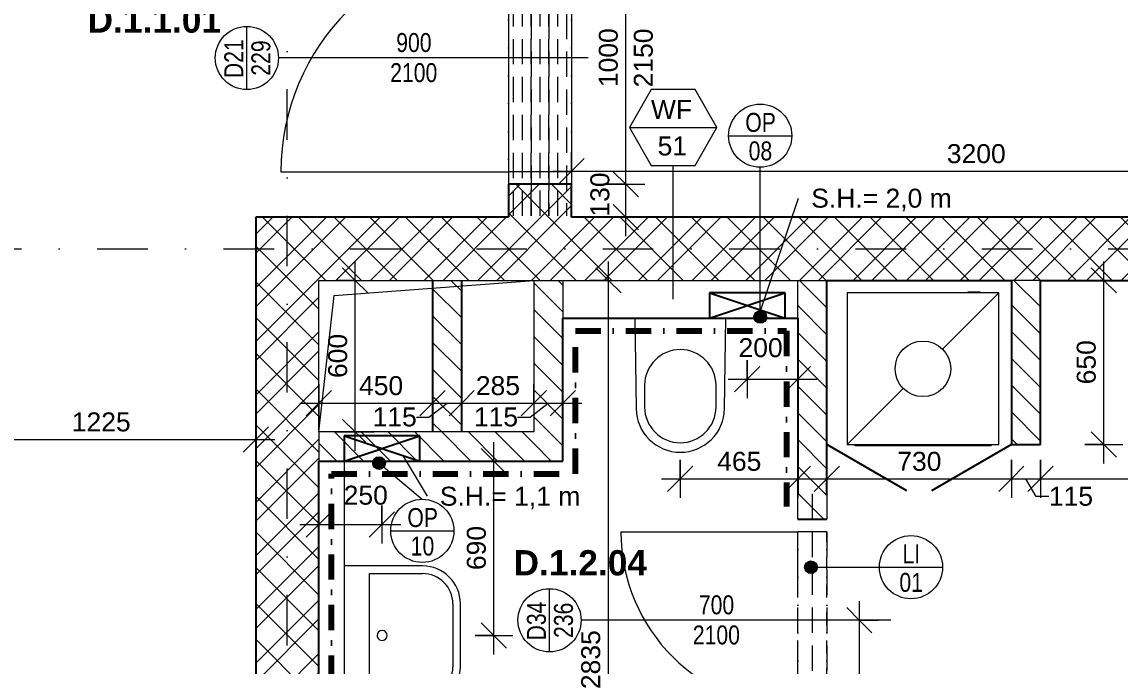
# Model space of a CAD drawing. Header units: millimetres. Extents: x -7705 to 38927, y -2985 to 72287.
# Drawn here: x -902 to 3443, y 62379 to 64927 of the extents above; entities that cross this region are included whole.
import ezdxf

# ---------------------------------------------------------------- set-up
doc = ezdxf.new("R2010")
doc.units = ezdxf.units.MM
for name, pattern in [('HA_Dash_3mm-S1mm', [150, 100, -50]), ('HA_DashDot_10mm-S3mm', [500, 200, -150, 0, -150]), ('HA_DashDot_2_2mm-S0_6mm', [110, 50, -30, 0, -30]), ('HA_DashDot_4mm-S1mm', [200, 100, -50, 0, -50])]:
    doc.linetypes.add(name, pattern=pattern)
for name, color, linetype, lineweight in [('A-____-____-DIMS', 9, 'Continuous', 5), ('A-____-____-DIMS-50', 9, 'Continuous', 5), ('A-AREA-____-IDEN', 9, 'Continuous', 9), ('A-DETL-____-OTLN', 9, 'Continuous', 25), ('A-DETL-GENF-OTLN', 9, 'Continuous', 9), ('A-DOOR-____-IDEN', 9, 'Continuous', 9), ('A-DOOR-____-MCUT', 9, 'HA_DashDot_2_2mm-S0_6mm', 9), ('A-DOOR-____-OTLN', 9, 'Continuous', 9), ('A-DOOR-FRAM-MCUT', 9, 'Continuous', 9), ('A-GENM-____-HDLN', 9, 'HA_Dash_3mm-S1mm', 9), ('A-GENM-____-IDEN', 9, 'Continuous', 9), ('A-GENM-____-OTLN', 9, 'Continuous', 9), ('A-WALL-____-IDEN', 9, 'Continuous', 9), ('A-WALL-____-MCUT', 9, 'Continuous', 25), ('A-WALL-____-PATT', 9, 'Continuous', 25), ('E-ELEC-FIXT-OTLN', 9, 'Continuous', 9), ('G-____-____-TEXT', 9, 'Continuous', 5), ('I-WALL-____-MCUT', 9, 'Continuous', 25), ('I-WALL-____-OTLN', 9, 'Continuous', 9), ('P-SANR-FIXT-OTLN', 9, 'Continuous', 9), ('S-GRID-____-OTLN', 9, 'Continuous', 5)]:
    doc.layers.add(name, color=color, linetype=linetype, lineweight=lineweight)
doc.styles.add('Arial_1', font='arial.ttf', dxfattribs={"height": 75})
doc.styles.add('Arial_2', font='arial.ttf', dxfattribs={"width": 0.8, "height": 75})
doc.styles.add('Arial_B', font='arialbd.ttf', dxfattribs={"height": 100})
doc.dimstyles.new('Inner_Dimensions', dxfattribs={"dimscale": 304.8, "dimtxt": 76.519455, "dimasz": 0.328084, "dimexe": 0.246063, "dimexo": 0.0625, "dimgap": 0.032808, "dimtad": 1, "dimdec": 0, "dimzin": 0, "dimdsep": 46, "dimtxsty": 'Arial_1', "dimblk1": 'OBLIQUE', "dimblk2": 'OBLIQUE', "dimsah": 1, "dimcen": 0.09, "dimdle": 0.246063, "dimazin": 0, "dimtfac": 1, "dimtdec": 4, "dimtix": 1, "dimtmove": 0, "dimatfit": 3, "dimfxl": 0.246063, "dimfxlon": 1, "dimtvp": 1, "dimtolj": 1, "dimtzin": 0, "dimlwd": 9, "dimlwe": 9, "dimarcsym": 2})
doc.dimstyles.new('Inner_Dimensions_1', dxfattribs={"dimscale": 304.8, "dimtxt": 76.519455, "dimasz": 0.328084, "dimexe": 0.246063, "dimexo": 0.0625, "dimgap": 0.032808, "dimtad": 1, "dimdec": 0, "dimzin": 0, "dimdsep": 46, "dimtxsty": 'Arial_1', "dimblk1": 'OBLIQUE', "dimblk2": 'OBLIQUE', "dimsah": 1, "dimcen": 0.09, "dimdle": 0.246063, "dimazin": 0, "dimtfac": 1, "dimtdec": 4, "dimtix": 1, "dimtmove": 2, "dimatfit": 3, "dimfxl": 0.246063, "dimfxlon": 1, "dimtvp": 1, "dimtolj": 1, "dimtzin": 0, "dimlwd": 9, "dimlwe": 9, "dimarcsym": 2})
doc.dimstyles.new('Inner_Dimensions_2', dxfattribs={"dimscale": 304.8, "dimtxt": 76.519455, "dimasz": 0.328084, "dimexe": 0.246063, "dimexo": 0.0625, "dimgap": 0.032808, "dimtad": 1, "dimdec": 0, "dimzin": 0, "dimdsep": 46, "dimtxsty": 'Arial_1', "dimblk1": 'OBLIQUE', "dimblk2": 'OBLIQUE', "dimsah": 1, "dimcen": 0.09, "dimdle": 0.246063, "dimazin": 0, "dimtfac": 1, "dimtdec": 4, "dimtix": 1, "dimtmove": 1, "dimatfit": 3, "dimfxl": 0.246063, "dimfxlon": 1, "dimtvp": 1, "dimtolj": 1, "dimtzin": 0, "dimlwd": 9, "dimlwe": 9, "dimarcsym": 2})
pattern_1 = [(45, (0, 0), (-106.06602, 106.06602), []), (45, (75, 0), (-106.06602, 106.06602), []), (315, (0, 0), (70.71068, 70.71068), [])]
pattern_2 = [(135, (0, 0), (-53.03301, -53.03301), [])]

# ---------------------------------------------------------------- blocks, each defined once
blk = doc.blocks.new('HA_DR_Single_Swing_Solid - In_BJ_700x2100-2000418-DPS_1NP-D')
at = {"layer": 'A-DOOR-____-MCUT'}
for p, q in [((-350, 57.5), (350, 57.5)), ((-350, -57.5), (350, -57.5))]:
    blk.add_line(p, q, dxfattribs=at)
at = {"layer": 'A-DOOR-____-OTLN', "lineweight": 5}
blk.add_line((350, 757.5), (350, 57.5), dxfattribs=at)
blk.add_arc((350, 57.5), 700, 90, 180, dxfattribs=at)
at = {"layer": 'A-DOOR-FRAM-MCUT'}
for p, q in [((-350, 57.5), (-350, -57.5)), ((350, -57.5), (350, 57.5))]:
    blk.add_line(p, q, dxfattribs=at)
blk = doc.blocks.new('HA_DR_Single_Swing_Solid - In_BJ_900x2100_Vstup-2000314-DPS_1NP-D')
at = {"layer": 'A-DOOR-____-MCUT'}
for p, q in [((-450, 125), (450, 125)), ((-450, -125), (450, -125))]:
    blk.add_line(p, q, dxfattribs=at)
at = {"layer": 'A-DOOR-____-OTLN'}
for p, q in [((-500, 125), (500, 125)), ((-500, -125), (500, -125))]:
    blk.add_line(p, q, dxfattribs=at)
at = {"layer": 'A-DOOR-____-OTLN', "lineweight": 5}
blk.add_line((450, -1025), (450, -125), dxfattribs=at)
blk.add_arc((450, -125), 900, 180, 270, dxfattribs=at)
at = {"layer": 'A-DOOR-FRAM-MCUT'}
for p, q in [((-450, -125), (-450, 125)), ((450, 125), (450, -125))]:
    blk.add_line(p, q, dxfattribs=at)
blk = doc.blocks.new('ABMV_Toilet_WallHung - Default-1873337-DPS_1NP-D')
at = {"layer": 'A-GENM-____-OTLN'}
for p, q in [((-50, 432.3), (-54.6, 75)), ((-16.3, 426.2), (-16.3, 340.3)), ((266.3, 340.3), (266.3, 426.2)), ((304.6, 75), (300, 432.3))]:
    blk.add_line(p, q, dxfattribs=at)
for centre, radius, start, end in [((125, 430.1), 175, 0.7323, 179.2677), ((125, 426.2), 141.3, 0, 180), ((125, 340.3), 141.3, 180, 360)]:
    blk.add_arc(centre, radius, start, end, dxfattribs=at)
blk = doc.blocks.new('ABMV_WashBasin_Generic - 550x460-1459494-DPS_1NP-D')
at = {"layer": 'P-SANR-FIXT-OTLN'}
for p, q in [((250, 510), (0, 510)), ((0, 480), (250, 480)), ((-150, 360), (-150, 50)), ((-120, 150), (-120, 360)), ((370, 360), (370, 150)), ((400, 50), (400, 360)), ((370, 150), (-120, 150))]:
    blk.add_line(p, q, dxfattribs=at)
for centre, radius, start, end in [((0, 360), 150, 90, 180), ((0, 360), 120, 90, 180), ((250, 360), 150, 360, 90), ((250, 360), 120, 360, 90), ((125, 200), 20, 90, 270), ((125, 200), 20, 270, 90)]:
    blk.add_arc(centre, radius, start, end, dxfattribs=at)
blk = doc.blocks.new('R_bathroom_washing_machine - 600x600x900-V7-DPS_1NP-D')
at = {"layer": 'E-ELEC-FIXT-OTLN'}
for p, q in [((677.5, 596.6), (77.5, 596.6)), ((77.5, 596.6), (77.5, -3.4)), ((455.3, 374.4), (677.5, 596.6)), ((554.7, 601.6), (554.7, 596.6)), ((554.7, 601.6), (572.1, 601.6)), ((572.2, 601.6), (572.2, 596.6)), ((572.4, 601.6), (579.7, 601.6)), ((579.7, 601.6), (586.9, 601.6)), ((587.2, 601.6), (604.7, 601.6)), ((587.2, 596.6), (587.2, 601.6)), ((604.7, 596.6), (604.7, 601.6)), ((677.5, -3.4), (677.5, 596.6)), ((77.5, -3.4), (299.7, 218.9)), ((77.5, -3.4), (677.5, -3.4)), ((107.5, -3.4), (107.5, -8.4)), ((647.5, -8.4), (107.5, -8.4)), ((647.5, -8.4), (647.5, -3.4))]:
    blk.add_line(p, q, dxfattribs=at)
blk.add_circle((377.5, 296.6), 110, dxfattribs=at)
blk = doc.blocks.new('HA_GM_Tiling_LineBased - Generic Tiles-1951465-DPS_1NP-D')
at = {"layer": 'A-GENM-____-OTLN', "linetype": 'HA_DashDot_4mm-S1mm', "lineweight": 80}
blk.add_line((50, -50), (2070, -50), dxfattribs=at)
blk = doc.blocks.new('HA_GM_Tiling_LineBased - Generic Tiles-1951466-DPS_1NP-D')
at = {"layer": 'A-GENM-____-OTLN', "linetype": 'HA_DashDot_4mm-S1mm', "lineweight": 80}
blk.add_line((50, -50), (1015, -50), dxfattribs=at)
blk = doc.blocks.new('HA_GM_Tiling_LineBased - Generic Tiles-1951467-DPS_1NP-D')
at = {"layer": 'A-GENM-____-OTLN', "linetype": 'HA_DashDot_4mm-S1mm', "lineweight": 80}
blk.add_line((-50, -50), (515, -50), dxfattribs=at)
blk = doc.blocks.new('HA_GM_Tiling_LineBased - Generic Tiles-1951468-DPS_1NP-D')
at = {"layer": 'A-GENM-____-OTLN', "linetype": 'HA_DashDot_4mm-S1mm', "lineweight": 80}
blk.add_line((50, -50), (885, -50), dxfattribs=at)
blk = doc.blocks.new('HA_GM_Tiling_LineBased - Generic Tiles-1951469-DPS_1NP-D')
at = {"layer": 'A-GENM-____-OTLN', "linetype": 'HA_DashDot_4mm-S1mm', "lineweight": 80}
blk.add_line((50, -50), (745, -50), dxfattribs=at)
blk = doc.blocks.new('TB_Porotherm KP7_1250mm - TB_Porotherm KP7_1250mm-1834965-DPS_1NP-D')
at = {"layer": 'A-GENM-____-HDLN'}
for p, q in [((-625, 35), (625, 35)), ((-625, 0), (625, 0)), ((625, -35), (-625, -35))]:
    blk.add_line(p, q, dxfattribs=at)
blk = doc.blocks.new('TB_Porotherm KP11_5_1000mm - TB_Porotherm KP11_5_1000mm-1834151-DPS_1NP-D')
at = {"layer": 'A-GENM-____-HDLN'}
for p, q in [((-500, 57.5), (500, 57.5)), ((-500, 0), (500, 0)), ((500, -57.5), (-500, -57.5))]:
    blk.add_line(p, q, dxfattribs=at)
blk = doc.blocks.new('HA_GM_Shaft_Rectangle - Default-2017821-DPS_1NP-D')
at = {"layer": 'A-DETL-GENF-OTLN'}
for p, q in [((60, -60), (850, 0)), ((0, -600), (60, -60))]:
    blk.add_line(p, q, dxfattribs=at)
at = {"layer": 'A-GENM-____-OTLN'}
for p, q in [((0, -600), (0, 0)), ((0, 0), (850, 0)), ((850, 0), (850, -600)), ((850, -600), (0, -600))]:
    blk.add_line(p, q, dxfattribs=at)
blk = doc.blocks.new('DIMBLOCK47-DPS_1NP-D')
at = {"layer": 'A-____-____-DIMS-50', "lineweight": 9}
for p, q in [((1418.6, 61069.9), (1418.6, 63979.9)), ((1418.6, 63904.9), (1368.6, 63954.9)), ((1343.6, 63904.9), (1493.6, 63904.9)), ((1418.6, 63904.9), (1343.6, 63904.9)), ((1418.6, 63904.9), (1468.6, 63854.9)), ((1418.6, 61069.9), (1368.6, 61119.9)), ((1343.6, 61069.9), (1493.6, 61069.9)), ((1418.6, 61069.9), (1343.6, 61069.9)), ((1418.6, 61069.9), (1468.6, 61019.9))]:
    blk.add_line(p, q, dxfattribs=at)
at = {"layer": 'A-____-____-DIMS-50', "color": 0, "lineweight": 9, "insert": (1311.2, 62287.4), "char_height": 75, "width": 276.883, "attachment_point": 1, "rotation": 90, "line_spacing_factor": 0.941778, "style": 'Arial_1'}
blk.add_mtext('2835', dxfattribs=at)
blk = doc.blocks.new('_Oblique')
at = {"color": 0, "linetype": 'ByBlock', "lineweight": -2}
blk.add_line((-0.5, -0.5), (0.5, 0.5), dxfattribs=at)
blk = doc.blocks.new('DIMBLOCK126-DPS_1NP-D')
at = {"layer": 'A-____-____-DIMS-50', "lineweight": 9}
for p, q in [((-1201.8, 63350), (-1201.8, 63200)), ((-1201.8, 63275), (-1201.8, 63350)), ((-1201.8, 63275), (-1151.8, 63325)), ((23.2, 63350), (23.2, 63200)), ((23.2, 63275), (23.2, 63350)), ((23.2, 63275), (73.2, 63325)), ((-1201.8, 63275), (-1251.8, 63225)), ((-1201.8, 63275), (98.2, 63275)), ((23.2, 63275), (-26.8, 63225))]:
    blk.add_line(p, q, dxfattribs=at)
at = {"layer": 'A-____-____-DIMS-50', "color": 0, "lineweight": 9, "insert": (-704.7, 63382.4), "char_height": 75, "width": 276.883, "attachment_point": 1, "line_spacing_factor": 0.941778, "style": 'Arial_1'}
blk.add_mtext('1225', dxfattribs=at)
blk = doc.blocks.new('HA_TAG_Door_TypeMark_wDimensions - Scale50_Left with Bouble-921048-DPS_1NP-D')
at = {"layer": 'A-DOOR-____-IDEN'}
for p, q in [((-2.5, 22), (2.5, 22)), ((0, -5), (0, 19.5))]:
    blk.add_line(p, q, dxfattribs=at)
blk.add_circle((0, 22), 2.5, dxfattribs=at)
blk = doc.blocks.new('DIMBLOCK138-DPS_1NP-D')
at = {"layer": 'A-____-____-DIMS-50', "lineweight": 9}
for p, q in [((1488.1, 64284.9), (1438.1, 64334.9)), ((1413.1, 64284.9), (1563.1, 64284.9)), ((1488.1, 64284.9), (1413.1, 64284.9)), ((1488.1, 64079.9), (1488.1, 64284.9)), ((1488.1, 64284.9), (1538.1, 64234.9)), ((1488.1, 64154.9), (1438.1, 64204.9)), ((1413.1, 64154.9), (1563.1, 64154.9)), ((1488.1, 64154.9), (1413.1, 64154.9)), ((1488.1, 64154.9), (1538.1, 64104.9))]:
    blk.add_line(p, q, dxfattribs=at)
at = {"layer": 'A-____-____-DIMS-50', "color": 0, "lineweight": 9, "insert": (1347.3, 64157.2), "char_height": 75, "width": 207.662, "attachment_point": 1, "rotation": 90, "line_spacing_factor": 0.941778, "style": 'Arial_1'}
blk.add_mtext('130', dxfattribs=at)
blk = doc.blocks.new('DIMBLOCK139-DPS_1NP-D')
at = {"layer": 'A-____-____-DIMS-50', "lineweight": 9}
for p, q in [((1488.1, 65284.9), (1438.1, 65334.9)), ((1413.1, 65284.9), (1563.1, 65284.9)), ((1488.1, 65284.9), (1413.1, 65284.9)), ((1488.1, 64284.9), (1488.1, 65284.9)), ((1488.1, 65284.9), (1538.1, 65234.9)), ((1488.1, 64284.9), (1438.1, 64334.9)), ((1413.1, 64284.9), (1563.1, 64284.9)), ((1488.1, 64284.9), (1413.1, 64284.9)), ((1488.1, 64284.9), (1538.1, 64234.9))]:
    blk.add_line(p, q, dxfattribs=at)
at = {"layer": 'A-____-____-DIMS-50', "color": 0, "lineweight": 9, "insert": (1380.7, 64669.5), "char_height": 75, "width": 276.883, "attachment_point": 1, "rotation": 90, "line_spacing_factor": 0.941778, "style": 'Arial_1'}
blk.add_mtext('1000', dxfattribs=at)
blk = doc.blocks.new('DIMBLOCK167-DPS_1NP-D')
at = {"layer": 'A-____-____-DIMS-50', "lineweight": 9}
for p, q in [((2411.6, 62634.9), (2411.6, 61854.9)), ((2411.6, 62559.9), (2361.6, 62609.9)), ((2486.6, 62559.9), (2336.6, 62559.9)), ((2411.6, 62559.9), (2461.6, 62509.9)), ((2411.6, 62559.9), (2486.6, 62559.9)), ((2411.6, 61929.9), (2361.6, 61979.9)), ((2486.6, 61929.9), (2336.6, 61929.9)), ((2411.6, 61929.9), (2461.6, 61879.9)), ((2411.6, 61929.9), (2486.6, 61929.9))]:
    blk.add_line(p, q, dxfattribs=at)
at = {"layer": 'A-____-____-DIMS-50', "color": 0, "lineweight": 9, "insert": (2304.2, 62158.4), "char_height": 75, "width": 207.662, "attachment_point": 1, "rotation": 90, "line_spacing_factor": 0.941778, "style": 'Arial_1'}
blk.add_mtext('630', dxfattribs=at)
blk = doc.blocks.new('DIMBLOCK180-DPS_1NP-D')
at = {"layer": 'A-____-____-DIMS-50', "lineweight": 9}
for p, q in [((1273.2, 64411.6), (1273.2, 64261.6)), ((1273.2, 64336.6), (1273.2, 64411.6)), ((4473.2, 64411.6), (4473.2, 64261.6)), ((4473.2, 64336.6), (4473.2, 64411.6)), ((1273.2, 64336.6), (1323.2, 64386.6)), ((4473.2, 64336.6), (4523.2, 64386.6)), ((1198.2, 64336.6), (4473.2, 64336.6)), ((1273.2, 64336.6), (1223.2, 64286.6)), ((4473.2, 64336.6), (4423.2, 64286.6))]:
    blk.add_line(p, q, dxfattribs=at)
at = {"layer": 'A-____-____-DIMS-50', "color": 0, "lineweight": 9, "insert": (2757.8, 64443.9), "char_height": 75, "width": 276.883, "attachment_point": 1, "line_spacing_factor": 0.941778, "style": 'Arial_1'}
blk.add_mtext('3200', dxfattribs=at)
blk = doc.blocks.new('HA_TAG_WA_Partitions - Group _ Type Mark-556634-DPS_1NP-D')
at = {"layer": 'A-WALL-____-IDEN'}
for p, q in [((-1.732, 3), (-3.464, 0)), ((1.732, 3), (-1.732, 3)), ((3.464, 0), (1.732, 3)), ((-3.464, 0), (3.464, 0)), ((-3.464, 0), (-1.732, -3)), ((1.732, -3), (3.464, 0)), ((-1.732, -3), (1.732, -3))]:
    blk.add_line(p, q, dxfattribs=at)
blk = doc.blocks.new('DIMBLOCK197-DPS_1NP-D')
at = {"layer": 'A-____-____-DIMS-50', "lineweight": 9}
for p, q in [((2283.2, 63194.1), (2283.2, 63044.1)), ((2283.2, 63119.1), (2283.2, 63194.1)), ((3013.2, 63194.1), (3013.2, 63044.1)), ((3013.2, 63119.1), (3013.2, 63194.1)), ((2283.2, 63119.1), (2333.2, 63169.1)), ((3013.2, 63119.1), (3063.2, 63169.1)), ((2208.2, 63119.1), (3013.2, 63119.1)), ((2283.2, 63119.1), (2233.2, 63069.1)), ((3013.2, 63119.1), (2963.2, 63069.1))]:
    blk.add_line(p, q, dxfattribs=at)
at = {"layer": 'A-____-____-DIMS-50', "color": 0, "lineweight": 9, "insert": (2561.7, 63226.4), "char_height": 75, "width": 207.662, "attachment_point": 1, "line_spacing_factor": 0.941778, "style": 'Arial_1'}
blk.add_mtext('730', dxfattribs=at)
blk = doc.blocks.new('DIMBLOCK198-DPS_1NP-D')
at = {"layer": 'A-____-____-DIMS-50', "lineweight": 9}
for p, q in [((3013.2, 63194.1), (3013.2, 63044.1)), ((3013.2, 63119.1), (3013.2, 63194.1)), ((3128.2, 63194.1), (3128.2, 63044.1)), ((3128.2, 63119.1), (3128.2, 63194.1)), ((3013.2, 63119.1), (3063.2, 63169.1)), ((3128.2, 63119.1), (3178.2, 63169.1)), ((3013.2, 63119.1), (2963.2, 63069.1)), ((3013.2, 63119.1), (3128.2, 63119.1)), ((3111.7, 63049.5), (3070.7, 63119.1)), ((3128.2, 63119.1), (3078.2, 63069.1)), ((3161.7, 63049.5), (3111.7, 63049.5))]:
    blk.add_line(p, q, dxfattribs=at)
at = {"layer": 'A-____-____-DIMS-50', "color": 0, "lineweight": 9, "insert": (3161.7, 63088), "char_height": 75, "width": 207.662, "attachment_point": 1, "line_spacing_factor": 0.941778, "style": 'Arial_1'}
blk.add_mtext('115', dxfattribs=at)
blk = doc.blocks.new('DIMBLOCK199-DPS_1NP-D')
at = {"layer": 'A-____-____-DIMS-50', "lineweight": 9}
for p, q in [((3128.2, 63194.1), (3128.2, 63044.1)), ((3128.2, 63119.1), (3128.2, 63194.1)), ((4278.2, 63194.1), (4278.2, 63044.1)), ((4278.2, 63119.1), (4278.2, 63194.1)), ((3128.2, 63119.1), (3178.2, 63169.1)), ((4278.2, 63119.1), (4328.2, 63169.1)), ((3128.2, 63119.1), (3078.2, 63069.1)), ((3128.2, 63119.1), (4278.2, 63119.1)), ((4278.2, 63119.1), (4228.2, 63069.1))]:
    blk.add_line(p, q, dxfattribs=at)
at = {"layer": 'A-____-____-DIMS-50', "color": 0, "lineweight": 9, "insert": (3587.8, 63226.4), "char_height": 75, "width": 276.883, "attachment_point": 1, "line_spacing_factor": 0.941778, "style": 'Arial_1'}
blk.add_mtext('1150', dxfattribs=at)
blk = doc.blocks.new('DIMBLOCK201-DPS_1NP-D')
at = {"layer": 'A-____-____-DIMS-50', "lineweight": 9}
for p, q in [((273.2, 63493.6), (273.2, 63343.6)), ((273.2, 63418.6), (273.2, 63493.6)), ((723.2, 63493.6), (723.2, 63343.6)), ((723.2, 63418.6), (723.2, 63493.6)), ((273.2, 63418.6), (323.2, 63468.6)), ((723.2, 63418.6), (773.2, 63468.6)), ((198.2, 63418.6), (723.2, 63418.6)), ((273.2, 63418.6), (223.2, 63368.6)), ((723.2, 63418.6), (673.2, 63368.6))]:
    blk.add_line(p, q, dxfattribs=at)
at = {"layer": 'A-____-____-DIMS-50', "color": 0, "lineweight": 9, "insert": (431.8, 63525.9), "char_height": 75, "width": 207.662, "attachment_point": 1, "line_spacing_factor": 0.941778, "style": 'Arial_1'}
blk.add_mtext('450', dxfattribs=at)
blk = doc.blocks.new('DIMBLOCK202-DPS_1NP-D')
at = {"layer": 'A-____-____-DIMS-50', "lineweight": 9}
for p, q in [((723.2, 63493.6), (723.2, 63343.6)), ((723.2, 63418.6), (723.2, 63493.6)), ((838.2, 63493.6), (838.2, 63343.6)), ((838.2, 63418.6), (838.2, 63493.6)), ((723.2, 63418.6), (773.2, 63468.6)), ((838.2, 63418.6), (888.2, 63468.6)), ((723.2, 63418.6), (673.2, 63368.6)), ((708.8, 63363.5), (780.7, 63418.6)), ((723.2, 63418.6), (838.2, 63418.6)), ((838.2, 63418.6), (788.2, 63368.6)), ((658.8, 63363.5), (708.8, 63363.5))]:
    blk.add_line(p, q, dxfattribs=at)
at = {"layer": 'A-____-____-DIMS-50', "color": 0, "lineweight": 9, "insert": (485.7, 63402), "char_height": 75, "width": 207.662, "attachment_point": 1, "line_spacing_factor": 0.941778, "style": 'Arial_1'}
blk.add_mtext('115', dxfattribs=at)
blk = doc.blocks.new('DIMBLOCK203-DPS_1NP-D')
at = {"layer": 'A-____-____-DIMS-50', "lineweight": 9}
for p, q in [((838.2, 63493.6), (838.2, 63343.6)), ((838.2, 63418.6), (838.2, 63493.6)), ((1123.2, 63493.6), (1123.2, 63343.6)), ((1123.2, 63418.6), (1123.2, 63493.6)), ((838.2, 63418.6), (888.2, 63468.6)), ((1123.2, 63418.6), (1173.2, 63468.6)), ((838.2, 63418.6), (788.2, 63368.6)), ((838.2, 63418.6), (1123.2, 63418.6)), ((1123.2, 63418.6), (1073.2, 63368.6))]:
    blk.add_line(p, q, dxfattribs=at)
at = {"layer": 'A-____-____-DIMS-50', "color": 0, "lineweight": 9, "insert": (894.2, 63525.9), "char_height": 75, "width": 207.662, "attachment_point": 1, "line_spacing_factor": 0.941778, "style": 'Arial_1'}
blk.add_mtext('285', dxfattribs=at)
blk = doc.blocks.new('DIMBLOCK204-DPS_1NP-D')
at = {"layer": 'A-____-____-DIMS-50', "lineweight": 9}
for p, q in [((1123.2, 63493.6), (1123.2, 63343.6)), ((1123.2, 63418.6), (1123.2, 63493.6)), ((1238.2, 63493.6), (1238.2, 63343.6)), ((1238.2, 63418.6), (1238.2, 63493.6)), ((1123.2, 63418.6), (1173.2, 63468.6)), ((1238.2, 63418.6), (1288.2, 63468.6)), ((1123.2, 63418.6), (1073.2, 63368.6)), ((1109.5, 63363.5), (1180.7, 63418.6)), ((1123.2, 63418.6), (1313.2, 63418.6)), ((1238.2, 63418.6), (1188.2, 63368.6)), ((1059.5, 63363.5), (1109.5, 63363.5))]:
    blk.add_line(p, q, dxfattribs=at)
at = {"layer": 'A-____-____-DIMS-50', "color": 0, "lineweight": 9, "insert": (886.5, 63402), "char_height": 75, "width": 207.662, "attachment_point": 1, "line_spacing_factor": 0.941778, "style": 'Arial_1'}
blk.add_mtext('115', dxfattribs=at)
blk = doc.blocks.new('DIMBLOCK205-DPS_1NP-D')
at = {"layer": 'A-____-____-DIMS-50', "lineweight": 9}
for p, q in [((3379.2, 63179.9), (3379.2, 63979.9)), ((3379.2, 63904.9), (3329.2, 63954.9)), ((3304.2, 63904.9), (3454.2, 63904.9)), ((3379.2, 63904.9), (3304.2, 63904.9)), ((3379.2, 63904.9), (3429.2, 63854.9)), ((3379.2, 63254.9), (3329.2, 63304.9)), ((3304.2, 63254.9), (3454.2, 63254.9)), ((3379.2, 63254.9), (3304.2, 63254.9)), ((3379.2, 63254.9), (3429.2, 63204.9))]:
    blk.add_line(p, q, dxfattribs=at)
at = {"layer": 'A-____-____-DIMS-50', "color": 0, "lineweight": 9, "insert": (3271.8, 63493.4), "char_height": 75, "width": 207.662, "attachment_point": 1, "rotation": 90, "line_spacing_factor": 0.941778, "style": 'Arial_1'}
blk.add_mtext('650', dxfattribs=at)
blk = doc.blocks.new('HA_TAG_GM_Products - Generic-588599-DPS_1NP-D')
at = {"layer": 'A-GENM-____-IDEN'}
blk.add_line((-2.5, 0), (2.5, 0), dxfattribs=at)
blk.add_circle((0, 0), 2.5, dxfattribs=at)
blk = doc.blocks.new('DIMBLOCK251-DPS_1NP-D')
at = {"layer": 'A-____-____-DIMS-50', "lineweight": 9}
for p, q in [((273.2, 63013.9), (273.2, 62863.9)), ((273.2, 62938.9), (273.2, 63013.9)), ((522.7, 63013.9), (522.7, 62863.9)), ((522.7, 62938.9), (522.7, 63013.9)), ((273.2, 62938.9), (323.2, 62988.9)), ((522.7, 62938.9), (572.7, 62988.9)), ((198.2, 62938.9), (597.7, 62938.9)), ((273.2, 62938.9), (223.2, 62888.9)), ((522.7, 62938.9), (472.7, 62888.9))]:
    blk.add_line(p, q, dxfattribs=at)
at = {"layer": 'A-____-____-DIMS-50', "color": 0, "lineweight": 9, "insert": (371.2, 63092.4), "char_height": 75, "width": 207.662, "attachment_point": 1, "line_spacing_factor": 0.941778, "style": 'Arial_1'}
blk.add_mtext('250', dxfattribs=at)
blk = doc.blocks.new('DIMBLOCK252-DPS_1NP-D')
at = {"layer": 'A-____-____-DIMS-50', "lineweight": 9}
for p, q in [((1968.2, 63588.6), (1968.2, 63438.6)), ((1968.2, 63513.6), (1968.2, 63588.6)), ((2168.2, 63588.6), (2168.2, 63438.6)), ((2168.2, 63513.6), (2168.2, 63588.6)), ((1968.2, 63513.6), (2018.2, 63563.6)), ((2168.2, 63513.6), (2218.2, 63563.6)), ((1893.2, 63513.6), (2243.2, 63513.6)), ((1968.2, 63513.6), (1918.2, 63463.6)), ((2168.2, 63513.6), (2118.2, 63463.6))]:
    blk.add_line(p, q, dxfattribs=at)
at = {"layer": 'A-____-____-DIMS-50', "color": 0, "lineweight": 9, "insert": (1933.5, 63676.2), "char_height": 75, "width": 207.662, "attachment_point": 1, "line_spacing_factor": 0.941778, "style": 'Arial_1'}
blk.add_mtext('200', dxfattribs=at)
blk = doc.blocks.new('DIMBLOCK292-DPS_1NP-D')
at = {"layer": 'A-____-____-DIMS-50', "lineweight": 9}
for p, q in [((965.9, 62424.9), (965.9, 63264.9)), ((965.9, 63189.9), (915.9, 63239.9)), ((890.9, 63189.9), (1040.9, 63189.9)), ((965.9, 63189.9), (890.9, 63189.9)), ((965.9, 63189.9), (1015.9, 63139.9)), ((965.9, 62499.9), (915.9, 62549.9)), ((890.9, 62499.9), (1040.9, 62499.9)), ((965.9, 62499.9), (890.9, 62499.9)), ((965.9, 62499.9), (1015.9, 62449.9))]:
    blk.add_line(p, q, dxfattribs=at)
at = {"layer": 'A-____-____-DIMS-50', "color": 0, "lineweight": 9, "insert": (858.5, 62758.4), "char_height": 75, "width": 207.662, "attachment_point": 1, "rotation": 90, "line_spacing_factor": 0.941778, "style": 'Arial_1'}
blk.add_mtext('690', dxfattribs=at)
blk = doc.blocks.new('DIMBLOCK293-DPS_1NP-D')
at = {"layer": 'A-____-____-DIMS-50', "lineweight": 9}
for p, q in [((1703.2, 63194.1), (1703.2, 63044.1)), ((1703.2, 63119.1), (1703.2, 63194.1)), ((2168.2, 63194.1), (2168.2, 63044.1)), ((2168.2, 63119.1), (2168.2, 63194.1)), ((1703.2, 63119.1), (1753.2, 63169.1)), ((2168.2, 63119.1), (2218.2, 63169.1)), ((1628.2, 63119.1), (2243.2, 63119.1)), ((1703.2, 63119.1), (1653.2, 63069.1)), ((2168.2, 63119.1), (2118.2, 63069.1))]:
    blk.add_line(p, q, dxfattribs=at)
at = {"layer": 'A-____-____-DIMS-50', "color": 0, "lineweight": 9, "insert": (1849.2, 63226.4), "char_height": 75, "width": 207.662, "attachment_point": 1, "line_spacing_factor": 0.941778, "style": 'Arial_1'}
blk.add_mtext('465', dxfattribs=at)
blk = doc.blocks.new('DIMBLOCK300-DPS_1NP-D')
at = {"layer": 'A-____-____-DIMS-50', "lineweight": 9}
for p, q in [((417, 63229.9), (417, 63979.9)), ((417, 63904.9), (367, 63954.9)), ((342, 63904.9), (492, 63904.9)), ((417, 63904.9), (342, 63904.9)), ((417, 63904.9), (467, 63854.9)), ((417, 63304.9), (367, 63354.9)), ((342, 63304.9), (492, 63304.9)), ((417, 63304.9), (342, 63304.9)), ((417, 63304.9), (467, 63254.9))]:
    blk.add_line(p, q, dxfattribs=at)
at = {"layer": 'A-____-____-DIMS-50', "color": 0, "lineweight": 9, "insert": (309.7, 63518.4), "char_height": 75, "width": 207.662, "attachment_point": 1, "rotation": 90, "line_spacing_factor": 0.941778, "style": 'Arial_1'}
blk.add_mtext('600', dxfattribs=at)

msp = doc.modelspace()

# ---------------------------------------------------------------- hatches: boundary and pattern name
at = {"layer": 'A-GENM-____-IDEN'}
h = msp.add_hatch(color=256, dxfattribs=at)
edge = h.paths.add_edge_path()
edge.add_arc((2019.4, 63760.1), 25, 0, 360)
h = msp.add_hatch(color=256, dxfattribs=at)
edge = h.paths.add_edge_path()
edge.add_arc((511.1, 63181.7), 25, 0, 360)
h = msp.add_hatch(color=256, dxfattribs=at)
edge = h.paths.add_edge_path()
edge.add_arc((2220.3, 62769.9), 25, 0, 360)
at = {"layer": 'A-WALL-____-PATT', "lineweight": 5}
h = msp.add_hatch(dxfattribs=at)
h.set_pattern_fill('FP_2', color=256, style=0, pattern_type=2)
h.set_pattern_definition(pattern_1)
h.paths.add_polyline_path([(1023.2, 64154.9), (1273.2, 64154.9), (1273.2, 64284.9), (1023.2, 64284.9)])
h.paths.add_polyline_path([(1273.2, 65284.9), (1273.2, 66529.9), (1023.2, 66529.9), (1023.2, 65284.9)])
h = msp.add_hatch(dxfattribs=at)
h.set_pattern_fill('FP_2', color=256, style=0, pattern_type=2)
h.set_pattern_definition(pattern_1)
h.paths.add_polyline_path([(273.2, 57279.9), (273.2, 64154.9), (23.2, 64154.9), (23.2, 57279.9)])
h = msp.add_hatch(dxfattribs=at)
h.set_pattern_fill('FP_2', color=256, style=0, pattern_type=2)
h.set_pattern_definition(pattern_1)
h.paths.add_polyline_path([(2283.2, 63904.9), (4473.2, 63904.9), (4473.2, 64154.9), (273.2, 64154.9), (273.2, 63904.9), (2168.2, 63904.9)])
h.paths.add_polyline_path([(5473.2, 63904.9), (11023.2, 63904.9), (11023.2, 64154.9), (5473.2, 64154.9)])
h.paths.add_polyline_path([(13368.2, 63904.9), (16473.2, 63904.9), (16473.2, 64154.9), (12023.2, 64154.9), (12023.2, 63904.9), (13154, 63904.9)])
h = msp.add_hatch(dxfattribs=at)
h.set_pattern_fill('FP_3', color=256, style=0, pattern_type=2)
h.set_pattern_definition(pattern_2)
h.paths.add_polyline_path([(838.2, 63304.9), (838.2, 63904.9), (723.2, 63904.9), (723.2, 63304.9), (828.3, 63304.9)])
h = msp.add_hatch(dxfattribs=at)
h.set_pattern_fill('FP_3', color=256, style=0, pattern_type=2)
h.set_pattern_definition(pattern_2)
h.paths.add_polyline_path([(1238.2, 63189.9), (1238.2, 63904.9), (1123.2, 63904.9), (1123.2, 63189.9)])
h = msp.add_hatch(dxfattribs=at)
h.set_pattern_fill('FP_3', color=256, style=0, pattern_type=2)
h.set_pattern_definition(pattern_2)
h.paths.add_polyline_path([(2168.2, 60954.9), (2283.2, 60954.9), (2283.2, 62159.9), (2168.2, 62159.9), (2168.2, 61069.9)])
h.paths.add_polyline_path([(2168.2, 62959.9), (2283.2, 62959.9), (2283.2, 63904.9), (2168.2, 63904.9), (2168.2, 63754.9)])
h = msp.add_hatch(dxfattribs=at)
h.set_pattern_fill('FP_3', color=256, style=0, pattern_type=2)
h.set_pattern_definition(pattern_2)
h.paths.add_polyline_path([(3128.2, 63254.9), (3128.2, 63904.9), (3013.2, 63904.9), (3013.2, 63254.9)])
h = msp.add_hatch(dxfattribs=at)
h.set_pattern_fill('FP_3', color=256, style=0, pattern_type=2)
h.set_pattern_definition(pattern_2)
h.paths.add_polyline_path([(828.3, 63189.9), (1123.2, 63189.9), (1123.2, 63304.9), (273.2, 63304.9), (273.2, 63189.9)])

# ---------------------------------------------------------------- linework, layer by layer
at = {"layer": 'A-DETL-____-OTLN'}
for p, q in [((2118.2, 63854.9), (1818.2, 63854.9)), ((1818.2, 63854.9), (1818.2, 63754.9)), ((1818.2, 63754.9), (2118.2, 63854.9)), ((1818.2, 63854.9), (2118.2, 63754.9)), ((2118.2, 63754.9), (2118.2, 63854.9)), ((1818.2, 63754.9), (2118.2, 63754.9)), ((672.7, 63289.9), (372.7, 63289.9)), ((372.7, 63289.9), (372.7, 63189.9)), ((372.7, 63189.9), (672.7, 63289.9)), ((372.7, 63289.9), (672.7, 63189.9)), ((672.7, 63189.9), (672.7, 63289.9)), ((2599.3, 63072.4), (2283.2, 63254.9)), ((3013.2, 63254.9), (2697.1, 63072.4)), ((372.7, 63189.9), (672.7, 63189.9))]:
    msp.add_line(p, q, dxfattribs=at)
at = {"layer": 'A-GENM-____-IDEN'}
for p, q in [((2019.4, 63760.1), (2019.4, 64352.4)), ((511.1, 63181.7), (682.4, 63038.7)), ((2220.3, 62769.9), (2491, 62769.9))]:
    msp.add_line(p, q, dxfattribs=at)
for centre in [(2019.4, 63760.1), (511.1, 63181.7), (2220.3, 62769.9)]:
    msp.add_circle(centre, 25, dxfattribs=at)
at = {"layer": 'A-WALL-____-IDEN'}
msp.add_line((1674.9, 63829.9), (1674.9, 64359.9), dxfattribs=at)
at = {"layer": 'A-WALL-____-MCUT', "lineweight": 9}
for p, q in [((1123.3, 63904.9), (2283.2, 63904.9)), ((1238.2, 63904.9), (1238.2, 63754.9)), ((2168.2, 63754.9), (2168.2, 63904.9)), ((3128.2, 63904.9), (3013.2, 63904.9)), ((273.2, 63304.9), (273.2, 63189.9))]:
    msp.add_line(p, q, dxfattribs=at)
at = {"layer": 'G-____-____-TEXT', "color": 250, "lineweight": 9}
for p, q in [((2015.4, 63769.1), (2171.2, 64230.1)), ((606.9, 63208.6), (701.6, 63050.8))]:
    msp.add_line(p, q, dxfattribs=at)
at = {"layer": 'I-WALL-____-MCUT'}
for p, q in [((1023.2, 64284.9), (1023.2, 64154.9)), ((1273.2, 64284.9), (1023.2, 64284.9)), ((1273.2, 64154.9), (1273.2, 64284.9)), ((23.2, 64154.9), (23.2, 60929.9)), ((1023.2, 64154.9), (23.2, 64154.9)), ((4473.2, 64154.9), (1273.2, 64154.9)), ((723.2, 63904.9), (723.2, 63304.9)), ((838.2, 63304.9), (838.2, 63904.9)), ((2283.2, 63904.9), (3013.2, 63904.9)), ((2283.2, 63060), (2283.2, 63904.9)), ((3013.2, 63904.9), (3013.2, 63254.9)), ((3128.2, 63904.9), (4278.2, 63904.9)), ((3128.2, 63254.9), (3128.2, 63904.9)), ((1238.2, 63189.9), (1238.2, 63754.9)), ((1238.2, 63754.9), (2168.2, 63754.9)), ((2168.2, 63754.9), (2168.2, 63060)), ((3013.2, 63254.9), (3128.2, 63254.9)), ((273.2, 61069.9), (273.2, 63189.9)), ((273.2, 63189.9), (1238.2, 63189.9)), ((2168.2, 62959.9), (2283.2, 62959.9))]:
    msp.add_line(p, q, dxfattribs=at)
at = {"layer": 'I-WALL-____-OTLN'}
msp.add_line((373.2, 63189.9), (373.2, 61069.9), dxfattribs=at)
at = {"layer": 'S-GRID-____-OTLN', "linetype": 'HA_DashDot_10mm-S3mm', "lineweight": 9}
for p, q in [((148.2, 54959.1), (148.2, 70686.8)), ((-6105.2, 64029.9), (22085.9, 64029.9))]:
    msp.add_line(p, q, dxfattribs=at)

# ---------------------------------------------------------------- block references
at = {"layer": 'A-DOOR-____-IDEN', "xscale": 49.99999999999998, "yscale": 49.99999999999998, "zscale": 49.99999999999998}
for p, rotation in [((1088.2, 64784.9), 89.99999999999991), ((2285.7, 62559.9), 89.99999999999979)]:
    msp.add_blockref('HA_TAG_Door_TypeMark_wDimensions - Scale50_Left with Bouble-921048-DPS_1NP-D', p, dxfattribs=dict(at, rotation=rotation))
at = {"layer": 'A-DOOR-____-OTLN'}
for name, p, rotation in [('HA_DR_Single_Swing_Solid - In_BJ_900x2100_Vstup-2000314-DPS_1NP-D', (1148.2, 64784.9), 270.0000000000007), ('HA_DR_Single_Swing_Solid - In_BJ_700x2100-2000418-DPS_1NP-D', (2225.7, 62559.9), 90.00000000000006)]:
    msp.add_blockref(name, p, dxfattribs=dict(at, rotation=rotation))
at = {"layer": 'A-GENM-____-IDEN', "xscale": 49.99999999999998, "yscale": 49.99999999999998, "zscale": 49.99999999999998}
for p in [(2019.4, 64477.4), (682.4, 62913.7), (2616, 62769.9)]:
    msp.add_blockref('HA_TAG_GM_Products - Generic-588599-DPS_1NP-D', p, dxfattribs=at)
at = {"layer": 'A-GENM-____-OTLN', "rotation": 90.00000000000017}
for name, p in [('TB_Porotherm KP7_1250mm - TB_Porotherm KP7_1250mm-1834965-DPS_1NP-D', (1078.2, 64784.9)), ('TB_Porotherm KP7_1250mm - TB_Porotherm KP7_1250mm-1834965-DPS_1NP-D', (1148.2, 64784.9)), ('TB_Porotherm KP7_1250mm - TB_Porotherm KP7_1250mm-1834965-DPS_1NP-D', (1218.2, 64784.9)), ('TB_Porotherm KP11_5_1000mm - TB_Porotherm KP11_5_1000mm-1834151-DPS_1NP-D', (2225.7, 62559.9))]:
    msp.add_blockref(name, p, dxfattribs=at)
at = {"layer": 'A-GENM-____-OTLN', "lineweight": 5}
msp.add_blockref('HA_GM_Shaft_Rectangle - Default-2017821-DPS_1NP-D', (273.2, 63904.9), dxfattribs=at)
at = {"layer": 'A-GENM-____-OTLN', "linetype": 'HA_DashDot_4mm-S1mm', "lineweight": 80}
for name, p, rotation in [('HA_GM_Tiling_LineBased - Generic Tiles-1951467-DPS_1NP-D', (1238.2, 63189.9), 89.99999999999991), ('HA_GM_Tiling_LineBased - Generic Tiles-1951469-DPS_1NP-D', (2173.2, 63754.9), 269.9999999999999), ('HA_GM_Tiling_LineBased - Generic Tiles-1951465-DPS_1NP-D', (273.2, 61069.9), 89.99999999999991)]:
    msp.add_blockref(name, p, dxfattribs=dict(at, rotation=rotation))
for name, p in [('HA_GM_Tiling_LineBased - Generic Tiles-1951468-DPS_1NP-D', (1238.2, 63754.9)), ('HA_GM_Tiling_LineBased - Generic Tiles-1951466-DPS_1NP-D', (273.2, 63189.9))]:
    msp.add_blockref(name, p, dxfattribs=at)
at = {"layer": 'A-WALL-____-IDEN', "xscale": 49.99999999999998, "yscale": 49.99999999999998, "zscale": 49.99999999999998}
msp.add_blockref('HA_TAG_WA_Partitions - Group _ Type Mark-556634-DPS_1NP-D', (1674.9, 64509.9), dxfattribs=at)
at = {"layer": 'E-ELEC-FIXT-OTLN'}
msp.add_blockref('R_bathroom_washing_machine - 600x600x900-V7-DPS_1NP-D', (2285.7, 63258.3), dxfattribs=at)
at = {"layer": 'P-SANR-FIXT-OTLN'}
for name, p, rotation in [('ABMV_Toilet_WallHung - Default-1873337-DPS_1NP-D', (1828.2, 63829.9), 180), ('ABMV_WashBasin_Generic - 550x460-1459494-DPS_1NP-D', (323.2, 62624.9), 269.9999999999999)]:
    msp.add_blockref(name, p, dxfattribs=dict(at, rotation=rotation))

# ---------------------------------------------------------------- texts
at = {"layer": 'A-AREA-____-IDEN', "lineweight": 5, "char_height": 100, "width": 653.375, "attachment_point": 1, "style": 'Arial_B'}
for s, insert in [('D.1.1.01', (-642.2, 64985.1)), ('D.1.2.04', (1043.4, 62837.3))]:
    msp.add_mtext(s, dxfattribs=dict(at, insert=insert))
at = {"layer": 'A-DOOR-____-IDEN', "lineweight": 5, "char_height": 75, "attachment_point": 1, "style": 'Arial_2'}
for s, insert, width in [('900', (579.1, 64883.5), 173.164), ('2100', (555.2, 64764.4), 230.886), ('700', (1776.6, 62658.5), 173.164), ('2100', (1752.7, 62539.4), 230.886)]:
    msp.add_mtext(s, dxfattribs=dict(at, insert=insert, width=width))
at = {"layer": 'A-DOOR-____-IDEN', "lineweight": 5, "char_height": 75, "attachment_point": 1, "rotation": 90}
for s, insert, width, style in [('2150', (1519.3, 64668.4), 288.607, 'Arial_1'), ('D21', (-101.2, 64705.1), 189.198, 'Arial_2'), ('229', (5.9, 64714.7), 173.164, 'Arial_2'), ('D34', (1096.3, 62480.1), 189.198, 'Arial_2'), ('236', (1203.4, 62489.7), 173.164, 'Arial_2')]:
    msp.add_mtext(s, dxfattribs=dict(at, insert=insert, width=width, style=style))
at = {"layer": 'A-GENM-____-IDEN', "lineweight": 5, "char_height": 75, "attachment_point": 1, "style": 'Arial_2'}
for s, insert, width in [('OP', (1960.4, 64567.5), 147.51), ('08', (1973.6, 64454.8), 115.443), ('OP', (623.3, 63003.8), 147.51), ('10', (636.5, 62891.1), 115.443), ('LI', (2582.2, 62860), 86.582), ('01', (2570.2, 62747.3), 115.443)]:
    msp.add_mtext(s, dxfattribs=dict(at, insert=insert, width=width))
at = {"layer": 'A-WALL-____-IDEN', "lineweight": 5, "char_height": 75, "attachment_point": 1, "style": 'Arial_1'}
for s, insert, width in [('WF', (1587, 64618.8), 208.439), ('51', (1613.5, 64474.3), 144.304)]:
    msp.add_mtext(s, dxfattribs=dict(at, insert=insert, width=width))
at = {"layer": 'G-____-____-TEXT', "color": 7, "lineweight": 9, "char_height": 75, "width": 685.443, "attachment_point": 1, "style": 'Arial_1'}
for s, insert in [('S.H.= 2,0 m', (2221.2, 64267.6)), ('S.H.= 1,1 m', (751.6, 63088.3))]:
    msp.add_mtext(s, dxfattribs=dict(at, insert=insert))

# ---------------------------------------------------------------- dimensions: what is measured, and where the dimension line sits
at = {"layer": 'A-____-____-DIMS', "lineweight": 9}
for base, p1, p2, override, picture, middle in [((1488.1, 65284.9), (1413.1, 64284.9), (1413.1, 65284.9), {"dimpost": '<>', "dimfxl": 1000}, 'DIMBLOCK139-DPS_1NP-D', (1439.8, 64784.9)), ((417, 63904.9), (342, 63304.9), (342, 63904.9), {"dimpost": '<>', "dimfxl": 600}, 'DIMBLOCK300-DPS_1NP-D', (368.7, 63604.9)), ((3379.2, 63904.9), (3304.2, 63254.9), (3304.2, 63904.9), {"dimpost": '<>', "dimfxl": 650}, 'DIMBLOCK205-DPS_1NP-D', (3330.9, 63579.9)), ((965.9, 63189.9), (890.9, 62499.9), (890.9, 63189.9), {"dimpost": '<>', "dimfxl": 690}, 'DIMBLOCK292-DPS_1NP-D', (917.6, 62844.9)), ((2411.6, 61929.9), (2486.6, 62559.9), (2486.6, 61929.9), {"dimpost": '<>', "dimfxl": 630}, 'DIMBLOCK167-DPS_1NP-D', (2363.3, 62244.9))]:
    dim = msp.add_linear_dim(base=base, p1=p1, p2=p2, angle=90, dimstyle='Inner_Dimensions', override=override, dxfattribs=at)
    dim.commit()
    dim.dimension.update_dxf_attribs({"geometry": picture, "text_midpoint": middle})
for base, p1, p2, override, picture, middle in [((4473.2, 64336.6), (1273.2, 64411.6), (4473.2, 64411.6), {"dimpost": '<>', "dimfxl": 3200}, 'DIMBLOCK180-DPS_1NP-D', (2873.2, 64384.9)), ((1123.2, 63418.6), (838.2, 63493.6), (1123.2, 63493.6), {"dimpost": '<>', "dimfxl": 285}, 'DIMBLOCK203-DPS_1NP-D', (980.7, 63466.9)), ((23.2, 63275), (-1201.8, 63350), (23.2, 63350), {"dimpost": '<>', "dimfxl": 1225}, 'DIMBLOCK126-DPS_1NP-D', (-589.3, 63323.3)), ((2168.2, 63119.1), (1703.2, 63194.1), (2168.2, 63194.1), {"dimpost": '<>', "dimfxl": 465}, 'DIMBLOCK293-DPS_1NP-D', (1935.7, 63167.3)), ((3013.2, 63119.1), (2283.2, 63194.1), (3013.2, 63194.1), {"dimpost": '<>', "dimfxl": 730}, 'DIMBLOCK197-DPS_1NP-D', (2648.2, 63167.4)), ((4278.2, 63119.1), (3128.2, 63194.1), (4278.2, 63194.1), {"dimpost": '<>', "dimfxl": 1150}, 'DIMBLOCK199-DPS_1NP-D', (3703.2, 63167.3))]:
    dim = msp.add_linear_dim(base=base, p1=p1, p2=p2, dimstyle='Inner_Dimensions', override=override, dxfattribs=at)
    dim.commit()
    dim.dimension.update_dxf_attribs({"geometry": picture, "text_midpoint": middle})
for base, p1, p2, override, picture, middle in [((1488.1, 64284.9), (1413.1, 64154.9), (1413.1, 64284.9), {"dimpost": '<>', "dimfxl": 130}, 'DIMBLOCK138-DPS_1NP-D', (1397.3, 64261.1)), ((1418.6, 63904.9), (1343.6, 61069.9), (1343.6, 63904.9), {"dimpost": '<>', "dimfxl": 2835}, 'DIMBLOCK47-DPS_1NP-D', (1361.2, 62425.9))]:
    dim = msp.add_linear_dim(base=base, p1=p1, p2=p2, angle=90, dimstyle='Inner_Dimensions_1', override=override, dxfattribs=at)
    dim.commit()
    dim.dimension.update_dxf_attribs({"geometry": picture, "text_midpoint": middle, "dimtype": 160, "text_rotation": 90})
for base, p1, p2, dimstyle, override, picture, middle in [((2168.2, 63513.6), (1968.2, 63588.6), (2168.2, 63588.6), 'Inner_Dimensions_1', {"dimpost": '<>', "dimfxl": 200}, 'DIMBLOCK252-DPS_1NP-D', (2037.3, 63626.2)), ((723.2, 63418.6), (273.2, 63493.6), (723.2, 63493.6), 'Inner_Dimensions_1', {"dimpost": '<>', "dimfxl": 450}, 'DIMBLOCK201-DPS_1NP-D', (535.7, 63475.9)), ((838.2, 63418.6), (723.2, 63493.6), (838.2, 63493.6), 'Inner_Dimensions_2', {"dimpost": '<>', "dimfxl": 115}, 'DIMBLOCK202-DPS_1NP-D', (589.6, 63352)), ((1238.2, 63418.6), (1123.2, 63493.6), (1238.2, 63493.6), 'Inner_Dimensions_2', {"dimpost": '<>', "dimfxl": 115}, 'DIMBLOCK204-DPS_1NP-D', (990.3, 63352)), ((3128.2, 63119.1), (3013.2, 63194.1), (3128.2, 63194.1), 'Inner_Dimensions_2', {"dimpost": '<>', "dimfxl": 115}, 'DIMBLOCK198-DPS_1NP-D', (3265.6, 63038)), ((522.7378, 62938.8928), (273.2056, 63013.8928), (522.7378, 63013.8928), 'Inner_Dimensions_1', {"dimpost": '<>', "dimfxl": 249.53218}, 'DIMBLOCK251-DPS_1NP-D', (474.9989, 63042.427))]:
    dim = msp.add_linear_dim(base=base, p1=p1, p2=p2, dimstyle=dimstyle, override=override, dxfattribs=at)
    dim.commit()
    dim.dimension.update_dxf_attribs({"geometry": picture, "text_midpoint": middle, "dimtype": 160})

doc.saveas('drawing.dxf')
